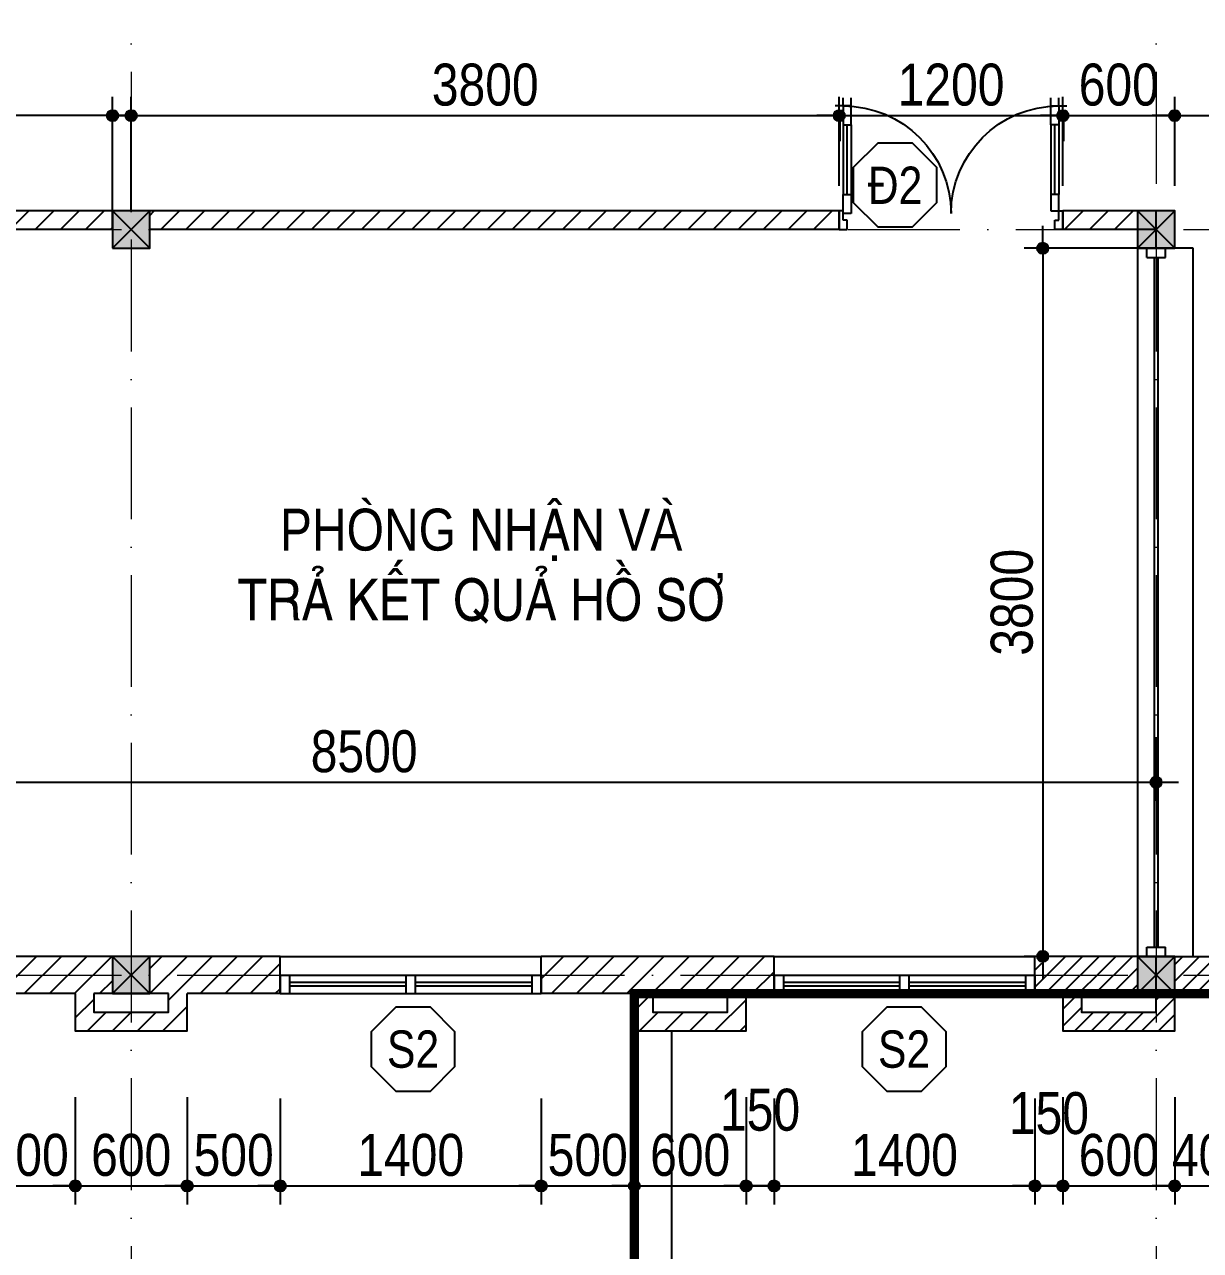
# Model space of a CAD drawing. Extents: x -1107188 to -523840, y 39692 to 514392.
# Drawn here: x -1092192 to -1085881, y 471298 to 477876 of the extents above; entities that cross this region are included whole.
import ezdxf
from ezdxf.enums import TextEntityAlignment as Align

# ---------------------------------------------------------------- set-up
doc = ezdxf.new("R2010")
doc.units = 0
doc.linetypes.add('ACAD_ISO10W100', pattern=[18, 12, -3, 0, -3])
doc.layers.get('0').update_dxf_attribs({"color": 255, "linetype": 'CONTINUOUS'})
doc.layers.get('DEFPOINTS').update_dxf_attribs({"linetype": 'CONTINUOUS'})
for name, color, linetype in [('009', 251, 'CONTINUOUS'), ('DIM', 1, 'CONTINUOUS'), ('DOOR', 20, 'CONTINUOUS'), ('MEDIUM', 2, 'CONTINUOUS'), ('TAGS', 60, 'CONTINUOUS'), ('TEXT', 7, 'CONTINUOUS'), ('TUONG', 131, 'CONTINUOUS'), ('WALL', 4, 'CONTINUOUS')]:
    doc.layers.add(name, color=color, linetype=linetype)
doc.layers.add('NET-THAY', color=2, linetype='CONTINUOUS', lineweight=13)
doc.layers.add('TRUC', color=24, linetype='CONTINUOUS', lineweight=0)
doc.styles.add('1', font='', dxfattribs={"height": 250})
doc.styles.add('HEL-CONDENSE', font='')
doc.styles.add('VNI-HELVE-CONDENSEN', font='')
doc.styles.get('1').set_extended_font_data('VNI-Helve-Condense')
doc.styles.get('HEL-CONDENSE').set_extended_font_data('VNI-Helve-Condense')
doc.styles.get('VNI-HELVE-CONDENSEN').set_extended_font_data('VNI-Helve-Condense')
doc.dimstyles.new('D100', dxfattribs={"dimtxt": 225, "dimasz": 1.2, "dimexe": 100, "dimexo": 0, "dimgap": 50, "dimtad": 1, "dimdec": 0, "dimzin": 13, "dimdsep": 46, "dimtxsty": 'HEL-CONDENSE', "dimblk": 'D50', "dimcen": 0, "dimclrd": 1, "dimclre": 1, "dimclrt": 7, "dimadec": 0, "dimazin": 0, "dimtfac": 1, "dimtdec": 0, "dimtmove": 0, "dimatfit": 3, "dimldrblk": 'D50', "dimfxl": 1, "dimtolj": 1, "dimtzin": 13, "dimarcsym": 0})

# ---------------------------------------------------------------- blocks, each defined once
blk = doc.blocks.new('s11')
at = {"layer": 'DOOR'}
for p, q in [((0, 0), (0, -100)), ((1400, 0), (0, 0)), ((50, 0), (50, -100)), ((1350, 0), (1350, -100)), ((1400, 0), (1400, -100)), ((1400, -100), (0, -100))]:
    blk.add_line(p, q, dxfattribs=at)
at = {"layer": 'DOOR', "linetype": 'ByBlock', "lineweight": -2}
for p, q in [((675, -100), (675, 0)), ((725, -100), (725, 0))]:
    blk.add_line(p, q, dxfattribs=at)
at = {"layer": 'DOOR', "color": 251}
for p, q in [((50, -40), (675, -40)), ((50, -60), (675, -60)), ((725, -40), (1350, -40)), ((725, -60), (1350, -60))]:
    blk.add_line(p, q, dxfattribs=at)
blk = doc.blocks.new('A$C225A2996')
at = {"layer": 'WALL'}
blk.add_hatch(color=4, dxfattribs=at).paths.add_polyline_path([(531.4, 81.6), (731.4, 81.6), (731.4, 281.6), (531.4, 281.6)])
at = {"layer": 'WALL', "color": 4}
for p, q in [((531.4, 281.6), (731.4, 81.6)), ((531.4, 81.6), (731.4, 281.6))]:
    blk.add_line(p, q, dxfattribs=at)
blk.add_lwpolyline([(531.4, 81.6), (731.4, 81.6), (731.4, 281.6), (531.4, 281.6)], close=True, dxfattribs=at)
blk = doc.blocks.new('KH-CUADI')
at = {"layer": 'TAGS'}
blk.add_lwpolyline([(-124.3, 300), (-300, 124.3), (-300, -124.3), (-124.3, -300), (124.3, -300), (300, -124.3), (300, 124.3), (124.3, 300)], close=True, dxfattribs=at)
at = {"layer": 'TAGS', "style": 'VNI-HELVE-CONDENSEN'}
blk.add_attdef('D', text='', height=300, dxfattribs=at).set_placement((0, 0), align=Align.MIDDLE)
blk = doc.blocks.new('A$C48B57989')
at = {"layer": 'DOOR'}
for p, q in [((-446, 752.5), (-403.1, 752.5)), ((-446, 652.5), (-446, 752.5)), ((-403.1, 752.5), (-403.1, 702.5)), ((711.1, 752.5), (711.1, 702.5)), ((754, 752.5), (711.1, 752.5)), ((754, 652.5), (754, 752.5)), ((-403.1, 702.5), (-424.6, 702.5)), ((-424.6, 702.5), (-424.6, 652.5)), ((-381.7, 666.8), (-424.6, 666.8)), ((-424.6, 666.8), (-424.6, 563.9)), ((-381.7, 563.9), (-381.7, 666.8)), ((711.1, 702.5), (732.6, 702.5)), ((732.6, 702.5), (732.6, 652.5)), ((-424.6, 652.5), (-446, 652.5)), ((689.7, 563.9), (689.7, 652.5)), ((689.7, 652.5), (732.6, 652.5)), ((732.6, 652.5), (754, 652.5)), ((732.6, 652.5), (732.6, 563.9)), ((-424.6, 563.9), (-381.7, 563.9)), ((-424.6, 171.4), (-424.6, 563.9)), ((-403.1, 563.9), (-403.1, 191)), ((-381.7, 191), (-381.7, 563.9)), ((689.7, 191), (689.7, 563.9)), ((732.6, 563.9), (689.7, 563.9)), ((711.1, 563.9), (711.1, 191)), ((732.6, 171.4), (732.6, 563.9)), ((-448.8, 131.8), (-448.8, 277.2)), ((-443.9, 277.2), (-448.8, 277.2)), ((-443.9, 156), (-443.9, 277.2)), ((752, 156), (752, 277.2)), ((752, 277.2), (756.8, 277.2)), ((756.8, 131.8), (756.8, 277.2)), ((-424.6, 131.8), (-448.8, 131.8)), ((-424.6, 156), (-443.9, 156)), ((-424.6, 191), (-381.7, 191)), ((-424.6, 88.2), (-424.6, 191)), ((-424.6, 131.8), (-424.6, 156)), ((-381.7, 191), (-381.7, 88.2)), ((732.6, 191), (689.7, 191)), ((689.7, 191), (689.7, 88.2)), ((732.6, 88.2), (732.6, 191)), ((732.6, 131.8), (732.6, 156)), ((732.6, 156), (752, 156)), ((732.6, 131.8), (756.8, 131.8)), ((-424.6, 88.2), (-467.4, 88.2)), ((-424.6, 88.2), (-424.6, 45.3)), ((-381.7, 88.2), (-424.6, 88.2)), ((-381.7, 88.2), (-381.7, 45.3)), ((689.7, 88.2), (689.7, 45.3)), ((689.7, 88.2), (732.6, 88.2)), ((732.6, 88.2), (732.6, 45.3)), ((732.6, 88.2), (775.4, 88.2))]:
    blk.add_line(p, q, dxfattribs=at)
at = {"layer": 'DOOR', "color": 251}
for centre, major_axis, start_param, end_param in [((-424.6, 666.8), (409.1, 409.1), 3.926991, 5.497787), ((732.6, 666.8), (-409.1, 409.1), 0.785398, 2.356194)]:
    blk.add_ellipse(centre, major_axis=major_axis, ratio=1, start_param=start_param, end_param=end_param, dxfattribs=at)
blk = doc.blocks.new('D50')
at = {"layer": 'DIM'}
blk.add_hatch(color=256, dxfattribs=at).paths.add_polyline_path([(25, 0, 1), (-25, 0, 1)])
blk.add_line((25, 0), (100, 0), dxfattribs=at)
blk.add_circle((0, 0), 25, dxfattribs=at)
blk = doc.blocks.new('*D241')
at = {"layer": 'DEFPOINTS', "color": 0, "transparency": 16777216}
for p in [(-1092419.9, 472112.6), (-1091919.9, 472120.9), (-1091919.9, 471644.1)]:
    blk.add_point(p, dxfattribs=at)
at = {"layer": 'DIM', "color": 1, "lineweight": -2, "transparency": 16777216}
for p, q in [((-1092419.9, 472112.6), (-1092419.9, 471544.1)), ((-1091919.9, 472120.9), (-1091919.9, 471544.1)), ((-1092418.7, 471644.1), (-1091921.1, 471644.1))]:
    blk.add_line(p, q, dxfattribs=at)
at = {"layer": 'DIM', "color": 1, "lineweight": -2, "transparency": 16777216, "xscale": 1.199999999999999, "yscale": 1.199999999999999, "zscale": 1.199999999999999, "rotation": 180}
blk.add_blockref('D50', (-1092419.9, 471644.1), dxfattribs=at)
at = {"layer": 'DIM', "color": 1, "lineweight": -2, "transparency": 16777216, "xscale": 1.199999999999999, "yscale": 1.199999999999999, "zscale": 1.199999999999999}
blk.add_blockref('D50', (-1091919.9, 471644.1), dxfattribs=at)
at = {"layer": 'DIM', "color": 7, "transparency": 16777216, "insert": (-1092169.9, 471809), "char_height": 225, "attachment_point": 5, "style": 'HEL-CONDENSE'}
blk.add_mtext('\\A1;500', dxfattribs=at)
blk = doc.blocks.new('*D242')
at = {"layer": 'DEFPOINTS', "color": 0, "transparency": 16777216}
for p in [(-1091919.9, 472120.9), (-1091319.9, 472120.9), (-1091319.9, 471644.1)]:
    blk.add_point(p, dxfattribs=at)
at = {"layer": 'DIM', "color": 1, "lineweight": -2, "transparency": 16777216}
for p, q in [((-1091919.9, 472120.9), (-1091919.9, 471544.1)), ((-1091319.9, 472120.9), (-1091319.9, 471544.1)), ((-1091918.7, 471644.1), (-1091321.1, 471644.1))]:
    blk.add_line(p, q, dxfattribs=at)
at = {"layer": 'DIM', "color": 1, "lineweight": -2, "transparency": 16777216, "xscale": 1.199999999999999, "yscale": 1.199999999999999, "zscale": 1.199999999999999, "rotation": 180}
blk.add_blockref('D50', (-1091919.9, 471644.1), dxfattribs=at)
at = {"layer": 'DIM', "color": 1, "lineweight": -2, "transparency": 16777216, "xscale": 1.199999999999999, "yscale": 1.199999999999999, "zscale": 1.199999999999999}
blk.add_blockref('D50', (-1091319.9, 471644.1), dxfattribs=at)
at = {"layer": 'DIM', "color": 7, "transparency": 16777216, "insert": (-1091619.9, 471809), "char_height": 225, "attachment_point": 5, "style": 'HEL-CONDENSE'}
blk.add_mtext('\\A1;600', dxfattribs=at)
blk = doc.blocks.new('*D243')
at = {"layer": 'DEFPOINTS', "color": 0, "transparency": 16777216}
for p in [(-1091319.9, 472120.9), (-1090819.9, 472112.6), (-1090819.9, 471644.1)]:
    blk.add_point(p, dxfattribs=at)
at = {"layer": 'DIM', "color": 1, "lineweight": -2, "transparency": 16777216}
for p, q in [((-1091319.9, 472120.9), (-1091319.9, 471544.1)), ((-1090819.9, 472112.6), (-1090819.9, 471544.1)), ((-1091318.7, 471644.1), (-1090821.1, 471644.1))]:
    blk.add_line(p, q, dxfattribs=at)
at = {"layer": 'DIM', "color": 1, "lineweight": -2, "transparency": 16777216, "xscale": 1.199999999999999, "yscale": 1.199999999999999, "zscale": 1.199999999999999, "rotation": 180}
blk.add_blockref('D50', (-1091319.9, 471644.1), dxfattribs=at)
at = {"layer": 'DIM', "color": 1, "lineweight": -2, "transparency": 16777216, "xscale": 1.199999999999999, "yscale": 1.199999999999999, "zscale": 1.199999999999999}
blk.add_blockref('D50', (-1090819.9, 471644.1), dxfattribs=at)
at = {"layer": 'DIM', "color": 7, "transparency": 16777216, "insert": (-1091069.9, 471809), "char_height": 225, "attachment_point": 5, "style": 'HEL-CONDENSE'}
blk.add_mtext('\\A1;500', dxfattribs=at)
blk = doc.blocks.new('*D244')
at = {"layer": 'DEFPOINTS', "color": 0, "transparency": 16777216}
for p in [(-1090819.9, 472112.6), (-1089419.9, 472112.6), (-1089419.9, 471644.1)]:
    blk.add_point(p, dxfattribs=at)
at = {"layer": 'DIM', "color": 1, "lineweight": -2, "transparency": 16777216}
for p, q in [((-1090819.9, 472112.6), (-1090819.9, 471544.1)), ((-1089419.9, 472112.6), (-1089419.9, 471544.1)), ((-1090818.7, 471644.1), (-1089421.1, 471644.1))]:
    blk.add_line(p, q, dxfattribs=at)
at = {"layer": 'DIM', "color": 1, "lineweight": -2, "transparency": 16777216, "xscale": 1.199999999999999, "yscale": 1.199999999999999, "zscale": 1.199999999999999, "rotation": 180}
blk.add_blockref('D50', (-1090819.9, 471644.1), dxfattribs=at)
at = {"layer": 'DIM', "color": 1, "lineweight": -2, "transparency": 16777216, "xscale": 1.199999999999999, "yscale": 1.199999999999999, "zscale": 1.199999999999999}
blk.add_blockref('D50', (-1089419.9, 471644.1), dxfattribs=at)
at = {"layer": 'DIM', "color": 7, "transparency": 16777216, "insert": (-1090119.9, 471809), "char_height": 225, "attachment_point": 5, "style": 'HEL-CONDENSE'}
blk.add_mtext('\\A1;1400', dxfattribs=at)
blk = doc.blocks.new('*D245')
at = {"layer": 'DEFPOINTS', "color": 0, "transparency": 16777216}
for p in [(-1089419.9, 472112.6), (-1088919.9, 472120.9), (-1088919.9, 471644.1)]:
    blk.add_point(p, dxfattribs=at)
at = {"layer": 'DIM', "color": 1, "lineweight": -2, "transparency": 16777216}
for p, q in [((-1089419.9, 472112.6), (-1089419.9, 471544.1)), ((-1088919.9, 472120.9), (-1088919.9, 471544.1)), ((-1089418.7, 471644.1), (-1088921.1, 471644.1))]:
    blk.add_line(p, q, dxfattribs=at)
at = {"layer": 'DIM', "color": 1, "lineweight": -2, "transparency": 16777216, "xscale": 1.199999999999999, "yscale": 1.199999999999999, "zscale": 1.199999999999999, "rotation": 180}
blk.add_blockref('D50', (-1089419.9, 471644.1), dxfattribs=at)
at = {"layer": 'DIM', "color": 1, "lineweight": -2, "transparency": 16777216, "xscale": 1.199999999999999, "yscale": 1.199999999999999, "zscale": 1.199999999999999}
blk.add_blockref('D50', (-1088919.9, 471644.1), dxfattribs=at)
at = {"layer": 'DIM', "color": 7, "transparency": 16777216, "insert": (-1089169.9, 471809), "char_height": 225, "attachment_point": 5, "style": 'HEL-CONDENSE'}
blk.add_mtext('\\A1;500', dxfattribs=at)
blk = doc.blocks.new('*D246')
at = {"layer": 'DEFPOINTS', "color": 0, "transparency": 16777216}
for p in [(-1088919.9, 472120.9), (-1088319.9, 472120.9), (-1088319.9, 471644.1)]:
    blk.add_point(p, dxfattribs=at)
at = {"layer": 'DIM', "color": 1, "lineweight": -2, "transparency": 16777216}
for p, q in [((-1088919.9, 472120.9), (-1088919.9, 471544.1)), ((-1088319.9, 472120.9), (-1088319.9, 471544.1)), ((-1088918.7, 471644.1), (-1088321.1, 471644.1))]:
    blk.add_line(p, q, dxfattribs=at)
at = {"layer": 'DIM', "color": 1, "lineweight": -2, "transparency": 16777216, "xscale": 1.199999999999999, "yscale": 1.199999999999999, "zscale": 1.199999999999999, "rotation": 180}
blk.add_blockref('D50', (-1088919.9, 471644.1), dxfattribs=at)
at = {"layer": 'DIM', "color": 1, "lineweight": -2, "transparency": 16777216, "xscale": 1.199999999999999, "yscale": 1.199999999999999, "zscale": 1.199999999999999}
blk.add_blockref('D50', (-1088319.9, 471644.1), dxfattribs=at)
at = {"layer": 'DIM', "color": 7, "transparency": 16777216, "insert": (-1088619.9, 471809), "char_height": 225, "attachment_point": 5, "style": 'HEL-CONDENSE'}
blk.add_mtext('\\A1;600', dxfattribs=at)
blk = doc.blocks.new('*D247')
at = {"layer": 'DEFPOINTS', "color": 0, "transparency": 16777216}
for p in [(-1088319.9, 472120.9), (-1088169.9, 472112.6), (-1088169.9, 471644.1)]:
    blk.add_point(p, dxfattribs=at)
at = {"layer": 'DIM', "color": 1, "lineweight": -2, "transparency": 16777216}
for p, q in [((-1088319.9, 472120.9), (-1088319.9, 471544.1)), ((-1088169.9, 472112.6), (-1088169.9, 471544.1)), ((-1088318.7, 471644.1), (-1088171.1, 471644.1))]:
    blk.add_line(p, q, dxfattribs=at)
at = {"layer": 'DIM', "color": 1, "lineweight": -2, "transparency": 16777216, "xscale": 1.199999999999999, "yscale": 1.199999999999999, "zscale": 1.199999999999999, "rotation": 180}
blk.add_blockref('D50', (-1088319.9, 471644.1), dxfattribs=at)
at = {"layer": 'DIM', "color": 1, "lineweight": -2, "transparency": 16777216, "xscale": 1.199999999999999, "yscale": 1.199999999999999, "zscale": 1.199999999999999}
blk.add_blockref('D50', (-1088169.9, 471644.1), dxfattribs=at)
at = {"layer": 'DIM', "color": 7, "transparency": 16777216, "insert": (-1088244.9, 472051.4), "char_height": 225, "attachment_point": 5, "style": 'HEL-CONDENSE'}
blk.add_mtext('\\A1;150', dxfattribs=at)
blk = doc.blocks.new('*D248')
at = {"layer": 'DEFPOINTS', "color": 0, "transparency": 16777216}
for p in [(-1088169.9, 472112.6), (-1086769.9, 472112.6), (-1086769.9, 471644.1)]:
    blk.add_point(p, dxfattribs=at)
at = {"layer": 'DIM', "color": 1, "lineweight": -2, "transparency": 16777216}
for p, q in [((-1088169.9, 472112.6), (-1088169.9, 471544.1)), ((-1086769.9, 472112.6), (-1086769.9, 471544.1)), ((-1088168.7, 471644.1), (-1086771.1, 471644.1))]:
    blk.add_line(p, q, dxfattribs=at)
at = {"layer": 'DIM', "color": 1, "lineweight": -2, "transparency": 16777216, "xscale": 1.199999999999999, "yscale": 1.199999999999999, "zscale": 1.199999999999999, "rotation": 180}
blk.add_blockref('D50', (-1088169.9, 471644.1), dxfattribs=at)
at = {"layer": 'DIM', "color": 1, "lineweight": -2, "transparency": 16777216, "xscale": 1.199999999999999, "yscale": 1.199999999999999, "zscale": 1.199999999999999}
blk.add_blockref('D50', (-1086769.9, 471644.1), dxfattribs=at)
at = {"layer": 'DIM', "color": 7, "transparency": 16777216, "insert": (-1087469.9, 471809), "char_height": 225, "attachment_point": 5, "style": 'HEL-CONDENSE'}
blk.add_mtext('\\A1;1400', dxfattribs=at)
blk = doc.blocks.new('*D249')
at = {"layer": 'DEFPOINTS', "color": 0, "transparency": 16777216}
for p in [(-1086769.9, 472112.6), (-1086619.9, 472120.9), (-1086619.9, 471644.1)]:
    blk.add_point(p, dxfattribs=at)
at = {"layer": 'DIM', "color": 1, "lineweight": -2, "transparency": 16777216}
for p, q in [((-1086769.9, 472112.6), (-1086769.9, 471544.1)), ((-1086619.9, 472120.9), (-1086619.9, 471544.1)), ((-1086768.7, 471644.1), (-1086621.1, 471644.1))]:
    blk.add_line(p, q, dxfattribs=at)
at = {"layer": 'DIM', "color": 1, "lineweight": -2, "transparency": 16777216, "xscale": 1.199999999999999, "yscale": 1.199999999999999, "zscale": 1.199999999999999, "rotation": 180}
blk.add_blockref('D50', (-1086769.9, 471644.1), dxfattribs=at)
at = {"layer": 'DIM', "color": 1, "lineweight": -2, "transparency": 16777216, "xscale": 1.199999999999999, "yscale": 1.199999999999999, "zscale": 1.199999999999999}
blk.add_blockref('D50', (-1086619.9, 471644.1), dxfattribs=at)
at = {"layer": 'DIM', "color": 7, "transparency": 16777216, "insert": (-1086694.9, 472033.3), "char_height": 225, "attachment_point": 5, "style": 'HEL-CONDENSE'}
blk.add_mtext('\\A1;150', dxfattribs=at)
blk = doc.blocks.new('*D250')
at = {"layer": 'DEFPOINTS', "color": 0, "transparency": 16777216}
for p in [(-1086619.9, 472120.9), (-1086019.9, 472120.9), (-1086019.9, 471644.1)]:
    blk.add_point(p, dxfattribs=at)
at = {"layer": 'DIM', "color": 1, "lineweight": -2, "transparency": 16777216}
for p, q in [((-1086619.9, 472120.9), (-1086619.9, 471544.1)), ((-1086019.9, 472120.9), (-1086019.9, 471544.1)), ((-1086618.7, 471644.1), (-1086021.1, 471644.1))]:
    blk.add_line(p, q, dxfattribs=at)
at = {"layer": 'DIM', "color": 1, "lineweight": -2, "transparency": 16777216, "xscale": 1.199999999999999, "yscale": 1.199999999999999, "zscale": 1.199999999999999, "rotation": 180}
blk.add_blockref('D50', (-1086619.9, 471644.1), dxfattribs=at)
at = {"layer": 'DIM', "color": 1, "lineweight": -2, "transparency": 16777216, "xscale": 1.199999999999999, "yscale": 1.199999999999999, "zscale": 1.199999999999999}
blk.add_blockref('D50', (-1086019.9, 471644.1), dxfattribs=at)
at = {"layer": 'DIM', "color": 7, "transparency": 16777216, "insert": (-1086319.9, 471809), "char_height": 225, "attachment_point": 5, "style": 'HEL-CONDENSE'}
blk.add_mtext('\\A1;600', dxfattribs=at)
blk = doc.blocks.new('*D251')
at = {"layer": 'DEFPOINTS', "color": 0, "transparency": 16777216}
for p in [(-1086019.9, 472120.9), (-1085619.9, 472112.6), (-1085619.9, 471644.1)]:
    blk.add_point(p, dxfattribs=at)
at = {"layer": 'DIM', "color": 1, "lineweight": -2, "transparency": 16777216}
for p, q in [((-1086019.9, 472120.9), (-1086019.9, 471544.1)), ((-1085619.9, 472112.6), (-1085619.9, 471544.1)), ((-1086018.7, 471644.1), (-1085621.1, 471644.1))]:
    blk.add_line(p, q, dxfattribs=at)
at = {"layer": 'DIM', "color": 1, "lineweight": -2, "transparency": 16777216, "xscale": 1.199999999999999, "yscale": 1.199999999999999, "zscale": 1.199999999999999, "rotation": 180}
blk.add_blockref('D50', (-1086019.9, 471644.1), dxfattribs=at)
at = {"layer": 'DIM', "color": 1, "lineweight": -2, "transparency": 16777216, "xscale": 1.199999999999999, "yscale": 1.199999999999999, "zscale": 1.199999999999999}
blk.add_blockref('D50', (-1085619.9, 471644.1), dxfattribs=at)
at = {"layer": 'DIM', "color": 7, "transparency": 16777216, "insert": (-1085819.9, 471809), "char_height": 225, "attachment_point": 5, "style": 'HEL-CONDENSE'}
blk.add_mtext('\\A1;400', dxfattribs=at)
blk = doc.blocks.new('*D284')
at = {"layer": 'DEFPOINTS', "color": 0, "transparency": 16777216}
for p in [(-1087819.9, 477387.6), (-1087819.9, 477011), (-1091619.9, 476875.8)]:
    blk.add_point(p, dxfattribs=at)
at = {"layer": 'DIM', "color": 1, "lineweight": -2, "transparency": 16777216}
for p, q in [((-1091619.9, 476875.8), (-1091619.9, 477487.6)), ((-1087819.9, 477011), (-1087819.9, 477487.6)), ((-1091618.7, 477387.6), (-1087821.1, 477387.6))]:
    blk.add_line(p, q, dxfattribs=at)
at = {"layer": 'DIM', "color": 1, "lineweight": -2, "transparency": 16777216, "xscale": 1.199999999999999, "yscale": 1.199999999999999, "zscale": 1.199999999999999, "rotation": 180}
blk.add_blockref('D50', (-1091619.9, 477387.6), dxfattribs=at)
at = {"layer": 'DIM', "color": 1, "lineweight": -2, "transparency": 16777216, "xscale": 1.199999999999999, "yscale": 1.199999999999999, "zscale": 1.199999999999999}
blk.add_blockref('D50', (-1087819.9, 477387.6), dxfattribs=at)
at = {"layer": 'DIM', "color": 7, "transparency": 16777216, "insert": (-1089719.9, 477552.5), "char_height": 225, "attachment_point": 5, "style": 'HEL-CONDENSE'}
blk.add_mtext('\\A1;3800', dxfattribs=at)
blk = doc.blocks.new('*D285')
at = {"layer": 'DEFPOINTS', "color": 0, "transparency": 16777216}
for p in [(-1086619.9, 477387.6), (-1087819.9, 477011), (-1086619.9, 477011)]:
    blk.add_point(p, dxfattribs=at)
at = {"layer": 'DIM', "color": 1, "lineweight": -2, "transparency": 16777216}
for p, q in [((-1087819.9, 477011), (-1087819.9, 477487.6)), ((-1086619.9, 477011), (-1086619.9, 477487.6)), ((-1087818.7, 477387.6), (-1086621.1, 477387.6))]:
    blk.add_line(p, q, dxfattribs=at)
at = {"layer": 'DIM', "color": 1, "lineweight": -2, "transparency": 16777216, "xscale": 1.199999999999999, "yscale": 1.199999999999999, "zscale": 1.199999999999999, "rotation": 180}
blk.add_blockref('D50', (-1087819.9, 477387.6), dxfattribs=at)
at = {"layer": 'DIM', "color": 1, "lineweight": -2, "transparency": 16777216, "xscale": 1.199999999999999, "yscale": 1.199999999999999, "zscale": 1.199999999999999}
blk.add_blockref('D50', (-1086619.9, 477387.6), dxfattribs=at)
at = {"layer": 'DIM', "color": 7, "transparency": 16777216, "insert": (-1087219.9, 477552.5), "char_height": 225, "attachment_point": 5, "style": 'HEL-CONDENSE'}
blk.add_mtext('\\A1;1200', dxfattribs=at)
blk = doc.blocks.new('*D286')
at = {"layer": 'DEFPOINTS', "color": 0, "transparency": 16777216}
for p in [(-1086019.9, 477387.6), (-1086619.9, 477011), (-1086019.9, 477011)]:
    blk.add_point(p, dxfattribs=at)
at = {"layer": 'DIM', "color": 1, "lineweight": -2, "transparency": 16777216}
for p, q in [((-1086619.9, 477011), (-1086619.9, 477487.6)), ((-1086019.9, 477011), (-1086019.9, 477487.6)), ((-1086618.7, 477387.6), (-1086021.1, 477387.6))]:
    blk.add_line(p, q, dxfattribs=at)
at = {"layer": 'DIM', "color": 1, "lineweight": -2, "transparency": 16777216, "xscale": 1.199999999999999, "yscale": 1.199999999999999, "zscale": 1.199999999999999, "rotation": 180}
blk.add_blockref('D50', (-1086619.9, 477387.6), dxfattribs=at)
at = {"layer": 'DIM', "color": 1, "lineweight": -2, "transparency": 16777216, "xscale": 1.199999999999999, "yscale": 1.199999999999999, "zscale": 1.199999999999999}
blk.add_blockref('D50', (-1086019.9, 477387.6), dxfattribs=at)
at = {"layer": 'DIM', "color": 7, "transparency": 16777216, "insert": (-1086319.9, 477552.5), "char_height": 225, "attachment_point": 5, "style": 'HEL-CONDENSE'}
blk.add_mtext('\\A1;600', dxfattribs=at)
blk = doc.blocks.new('*D287')
at = {"layer": 'DEFPOINTS', "color": 0, "transparency": 16777216}
for p in [(-1082219.9, 477387.6), (-1086019.9, 477011), (-1082219.9, 477011)]:
    blk.add_point(p, dxfattribs=at)
at = {"layer": 'DIM', "color": 1, "lineweight": -2, "transparency": 16777216}
for p, q in [((-1086019.9, 477011), (-1086019.9, 477487.6)), ((-1082219.9, 477011), (-1082219.9, 477487.6)), ((-1086018.7, 477387.6), (-1082221.1, 477387.6))]:
    blk.add_line(p, q, dxfattribs=at)
at = {"layer": 'DIM', "color": 1, "lineweight": -2, "transparency": 16777216, "xscale": 1.199999999999999, "yscale": 1.199999999999999, "zscale": 1.199999999999999, "rotation": 180}
blk.add_blockref('D50', (-1086019.9, 477387.6), dxfattribs=at)
at = {"layer": 'DIM', "color": 1, "lineweight": -2, "transparency": 16777216, "xscale": 1.199999999999999, "yscale": 1.199999999999999, "zscale": 1.199999999999999}
blk.add_blockref('D50', (-1082219.9, 477387.6), dxfattribs=at)
at = {"layer": 'DIM', "color": 7, "transparency": 16777216, "insert": (-1084119.9, 477552.5), "char_height": 225, "attachment_point": 5, "style": 'HEL-CONDENSE'}
blk.add_mtext('\\A1;3800', dxfattribs=at)
blk = doc.blocks.new('*D374')
at = {"layer": 'DEFPOINTS', "color": 0, "transparency": 16777216}
for p in [(-1094619.9, 474763.3), (-1086119.9, 474051.7), (-1086119.9, 473810.2)]:
    blk.add_point(p, dxfattribs=at)
at = {"layer": 'DIM', "color": 1, "lineweight": -2, "transparency": 16777216}
for p, q in [((-1094619.9, 474763.3), (-1094619.9, 473710.2)), ((-1086119.9, 474051.7), (-1086119.9, 473710.2)), ((-1094618.7, 473810.2), (-1086121.1, 473810.2))]:
    blk.add_line(p, q, dxfattribs=at)
at = {"layer": 'DIM', "color": 1, "lineweight": -2, "transparency": 16777216, "xscale": 1.199999999999999, "yscale": 1.199999999999999, "zscale": 1.199999999999999, "rotation": 180}
blk.add_blockref('D50', (-1094619.9, 473810.2), dxfattribs=at)
at = {"layer": 'DIM', "color": 1, "lineweight": -2, "transparency": 16777216, "xscale": 1.199999999999999, "yscale": 1.199999999999999, "zscale": 1.199999999999999}
blk.add_blockref('D50', (-1086119.9, 473810.2), dxfattribs=at)
at = {"layer": 'DIM', "color": 7, "transparency": 16777216, "insert": (-1090369.9, 473975.1), "char_height": 225, "attachment_point": 5, "style": 'HEL-CONDENSE'}
blk.add_mtext('\\A1;8500', dxfattribs=at)
blk = doc.blocks.new('*D381')
at = {"layer": 'DEFPOINTS', "color": 0, "transparency": 16777216}
for p in [(-1086219.9, 476675.8), (-1086728.1, 472875.8), (-1086219.9, 472875.8)]:
    blk.add_point(p, dxfattribs=at)
at = {"layer": 'DIM', "color": 1, "lineweight": -2, "transparency": 16777216}
for p, q in [((-1086219.9, 476675.8), (-1086828.1, 476675.8)), ((-1086728.1, 476674.6), (-1086728.1, 472877)), ((-1086219.9, 472875.8), (-1086828.1, 472875.8))]:
    blk.add_line(p, q, dxfattribs=at)
at = {"layer": 'DIM', "color": 1, "lineweight": -2, "transparency": 16777216, "xscale": 1.199999999999999, "yscale": 1.199999999999999, "zscale": 1.199999999999999}
for p, rotation in [((-1086728.1, 476675.8), 90), ((-1086728.1, 472875.8), 270)]:
    blk.add_blockref('D50', p, dxfattribs=dict(at, rotation=rotation))
at = {"layer": 'DIM', "color": 7, "transparency": 16777216, "insert": (-1086893, 474775.8), "char_height": 225, "attachment_point": 5, "rotation": 90, "style": 'HEL-CONDENSE'}
blk.add_mtext('\\A1;3800', dxfattribs=at)
blk = doc.blocks.new('*D383')
at = {"layer": 'DEFPOINTS', "color": 0, "transparency": 16777216}
for p in [(-1093519.5, 477387.6), (-1093519.5, 476875.8), (-1091719.9, 476875.8)]:
    blk.add_point(p, dxfattribs=at)
at = {"layer": 'DIM', "color": 1, "lineweight": -2, "transparency": 16777216}
for p, q in [((-1093519.5, 476875.8), (-1093519.5, 477487.6)), ((-1091719.9, 476875.8), (-1091719.9, 477487.6)), ((-1091721.1, 477387.6), (-1093518.3, 477387.6))]:
    blk.add_line(p, q, dxfattribs=at)
at = {"layer": 'DIM', "color": 1, "lineweight": -2, "transparency": 16777216, "xscale": 1.199999999999999, "yscale": 1.199999999999999, "zscale": 1.199999999999999, "rotation": 180}
blk.add_blockref('D50', (-1093519.5, 477387.6), dxfattribs=at)
at = {"layer": 'DIM', "color": 1, "lineweight": -2, "transparency": 16777216, "xscale": 1.199999999999999, "yscale": 1.199999999999999, "zscale": 1.199999999999999}
blk.add_blockref('D50', (-1091719.9, 477387.6), dxfattribs=at)
at = {"layer": 'DIM', "color": 7, "transparency": 16777216, "insert": (-1092619.7, 477552.5), "char_height": 225, "attachment_point": 5, "style": 'HEL-CONDENSE'}
blk.add_mtext('\\A1;1800', dxfattribs=at)

msp = doc.modelspace()

# ---------------------------------------------------------------- hatches: boundary and pattern name
at = {"layer": '009'}
h = msp.add_hatch(dxfattribs=at)
h.set_pattern_fill('ANSI31', color=256, scale=20, style=0)
h.set_pattern_definition([(45, (-2399621.036, 99015.243), (-44.9012806, 44.9012806), [])])
h.paths.add_polyline_path([(-1091519.891, 478775.801), (-1091519.891, 478675.801), (-1087819.891, 478675.801), (-1087819.891, 478775.801)])
h.paths.add_polyline_path([(-1086619.891, 478775.801), (-1086619.891, 478675.801), (-1086219.891, 478675.801), (-1086219.891, 478775.801)])
h.paths.add_polyline_path([(-1086019.891, 480163.256), (-1086119.891, 480114.799), (-1086119.891, 478875.801), (-1086019.891, 478875.801)])
h.paths.add_polyline_path([(-1086019.891, 482675.801), (-1086119.891, 482675.801), (-1086119.891, 480114.799), (-1086019.891, 480163.256)])
h.paths.add_polyline_path([(-1085819.891, 482875.801), (-1085819.891, 483075.801), (-1086419.891, 483075.801), (-1086419.891, 482875.801), (-1086669.891, 482875.801), (-1086669.891, 482675.801), (-1086219.891, 482675.801), (-1086219.891, 482875.801), (-1086319.891, 482875.801), (-1086319.891, 482975.801), (-1085919.891, 482975.801), (-1085919.891, 482875.801), (-1086019.891, 482875.801), (-1086019.891, 482675.801), (-1085469.891, 482675.801), (-1085469.891, 482875.801)])
h.paths.add_polyline_path([(-1088069.891, 482675.801), (-1088069.891, 482875.801), (-1088319.891, 482875.801), (-1088319.891, 483075.801), (-1088919.891, 483075.801), (-1088919.891, 482875.801), (-1089419.891, 482875.801), (-1089419.891, 482675.801)])
h.paths.add_polyline_path([(-1088419.891, 482875.801), (-1088419.891, 482975.801), (-1088819.891, 482975.801), (-1088819.891, 482875.801)], flags=17)
h.paths.add_polyline_path([(-1082769.891, 482875.801), (-1082769.891, 482675.801), (-1082219.891, 482675.801), (-1082219.891, 482875.801), (-1082319.891, 482875.801), (-1082319.891, 482975.801), (-1081919.891, 482975.801), (-1081919.891, 482875.801), (-1082019.891, 482875.801), (-1082019.891, 482675.801), (-1081569.891, 482675.801), (-1081569.891, 482875.801), (-1081819.891, 482875.801), (-1081819.891, 483075.801), (-1082419.891, 483075.801), (-1082419.891, 482875.801)])
h.paths.add_polyline_path([(-1082219.891, 478875.801), (-1082119.891, 478875.801), (-1082119.891, 482675.801), (-1082219.891, 482675.801)])
h.paths.add_polyline_path([(-1082019.891, 478775.801), (-1082019.891, 478675.801), (-1081619.891, 478675.801), (-1081619.891, 478775.801)])
h.paths.add_polyline_path([(-1076719.891, 478675.801), (-1076719.891, 478775.801), (-1080419.891, 478775.801), (-1080419.891, 478675.801)])
h.paths.add_polyline_path([(-1079319.891, 482875.801), (-1079319.891, 483075.801), (-1079919.891, 483075.801), (-1079919.891, 482875.801), (-1080169.891, 482875.801), (-1080169.891, 482675.801), (-1078819.891, 482675.801), (-1078819.891, 482875.801)])
h.paths.add_polyline_path([(-1079419.891, 482875.801), (-1079419.891, 482975.801), (-1079819.891, 482975.801), (-1079819.891, 482875.801)], flags=17)
h.paths.add_polyline_path([(-1075819.891, 482675.801), (-1075819.891, 482875.801), (-1076319.891, 482875.801), (-1076319.891, 483075.801), (-1076919.891, 483075.801), (-1076919.891, 482875.801), (-1077419.891, 482875.801), (-1077419.891, 482675.801), (-1076719.891, 482675.801), (-1076719.891, 482875.801), (-1076819.891, 482875.801), (-1076819.891, 482975.801), (-1076419.891, 482975.801), (-1076419.891, 482875.801), (-1076519.891, 482875.801), (-1076519.891, 482675.801)])
h.paths.add_polyline_path([(-1081019.891, 476875.801), (-1081019.891, 476775.801), (-1079419.891, 476775.801), (-1079419.891, 472875.801), (-1080069.891, 472875.801), (-1080069.891, 472675.801), (-1079919.891, 472675.801), (-1079919.891, 472475.801), (-1079319.891, 472475.801), (-1079319.891, 472675.801), (-1078819.891, 472675.801), (-1078819.891, 472875.801), (-1079319.891, 472875.801), (-1079319.891, 476775.801), (-1079219.891, 476775.801), (-1079219.891, 476875.801)])
h.paths.add_polyline_path([(-1079419.891, 472675.801), (-1079819.891, 472675.801), (-1079819.891, 472575.801), (-1079419.891, 472575.801)], flags=17)
h.paths.add_polyline_path([(-1082119.891, 476675.801), (-1082219.891, 476675.801), (-1082219.891, 472875.801), (-1082119.891, 472875.801)])
h.paths.add_polyline_path([(-1086019.891, 472875.801), (-1086019.891, 472675.801), (-1085619.891, 472675.801), (-1085619.891, 472875.801)])
h.paths.add_polyline_path([(-1086769.891, 472875.801), (-1086769.891, 472675.801), (-1086619.891, 472675.801), (-1086619.891, 472475.801), (-1086019.891, 472475.801), (-1086019.891, 472675.801), (-1086119.891, 472675.801), (-1086119.891, 472575.801), (-1086519.891, 472575.801), (-1086519.891, 472675.801), (-1086219.891, 472675.801), (-1086219.891, 472875.801)])
h.paths.add_polyline_path([(-1077413.82, 478460.451), (-1077413.82, 478991.151), (-1077071.52, 478991.151), (-1077071.52, 478460.451)], flags=9)
h = msp.add_hatch(dxfattribs=at)
h.set_pattern_fill('ANSI31', color=256, scale=30, style=0)
h.set_pattern_definition([(45, (-2399621.04, 99015.24), (-67.351921, 67.351921), [])])
h.paths.add_polyline_path([(-1094519.891, 472675.801), (-1094719.891, 472675.801), (-1094719.891, 471975.801), (-1094519.891, 471975.801)])
h.paths.add_polyline_path([(-1096819.891, 468875.801), (-1098319.891, 468875.801), (-1098319.891, 468675.801), (-1097869.891, 468675.801), (-1097869.891, 468475.801), (-1097269.891, 468475.801), (-1097269.891, 468675.801), (-1096819.891, 468675.801)])
h.paths.add_polyline_path([(-1097769.891, 468675.801), (-1097369.891, 468675.801), (-1097369.891, 468575.801), (-1097769.891, 468575.801)], flags=17)
h.paths.add_polyline_path([(-1099719.891, 468875.801), (-1100219.891, 468875.801), (-1100519.891, 468875.801), (-1100519.891, 468675.801), (-1100319.891, 468675.801), (-1100319.891, 468525.801), (-1100869.891, 468525.801), (-1100869.891, 468925.801), (-1100719.891, 468925.801), (-1100719.891, 468875.801), (-1100519.891, 468875.801), (-1100519.891, 469575.801), (-1100719.891, 469575.801), (-1100719.891, 469025.801), (-1100969.891, 469025.801), (-1100969.891, 468425.801), (-1100219.891, 468425.801), (-1100219.891, 468675.801), (-1099719.891, 468675.801)])
h.paths.add_polyline_path([(-1100519.891, 472675.801), (-1100719.891, 472675.801), (-1100719.891, 472575.801), (-1100869.891, 472575.801), (-1100869.891, 472975.801), (-1100719.891, 472975.801), (-1100719.891, 472875.801), (-1100519.891, 472875.801), (-1100519.891, 473575.801), (-1100719.891, 473575.801), (-1100719.891, 473075.801), (-1100969.891, 473075.801), (-1100969.891, 472475.801), (-1100719.891, 472475.801), (-1100719.891, 471975.801), (-1100519.891, 471975.801)])
h.paths.add_polyline_path([(-1094619.891, 476675.801), (-1094719.891, 476675.801), (-1094719.891, 472875.801), (-1094619.891, 472875.801)])
h.paths.add_polyline_path([(-1093819.891, 472875.801), (-1094519.891, 472875.801), (-1094519.891, 472675.801), (-1093819.891, 472675.801)])
h.paths.add_polyline_path([(-1100519.891, 476675.801), (-1100719.891, 476675.801), (-1100719.891, 476575.801), (-1100869.891, 476575.801), (-1100869.891, 476975.801), (-1100719.891, 476975.801), (-1100719.891, 476875.801), (-1100519.891, 476875.801), (-1100519.891, 477075.801), (-1100719.891, 477075.801), (-1100969.891, 477075.801), (-1100969.891, 476475.801), (-1100719.891, 476475.801), (-1100719.891, 475975.801), (-1100519.891, 475975.801)])
h.paths.add_polyline_path([(-1096419.891, 476875.801), (-1100519.891, 476875.801), (-1100519.891, 476775.801), (-1096419.891, 476775.801)])
h.paths.add_polyline_path([(-1094719.891, 476875.801), (-1095219.891, 476875.801), (-1095219.891, 476775.801), (-1094719.891, 476775.801)])
h.paths.add_polyline_path([(-1091719.891, 476875.801), (-1093519.491, 476875.801), (-1093519.491, 476775.801), (-1091719.891, 476775.801)])
h.paths.add_polyline_path([(-1087819.891, 476875.801), (-1091519.891, 476875.801), (-1091519.891, 476775.801), (-1087819.891, 476775.801)])
h.paths.add_polyline_path([(-1090819.891, 472875.801), (-1091519.891, 472875.801), (-1091519.891, 472675.801), (-1091419.891, 472675.801), (-1091419.891, 472575.801), (-1091819.891, 472575.801), (-1091819.891, 472675.801), (-1091719.891, 472675.801), (-1091719.891, 472875.801), (-1092419.891, 472875.801), (-1092419.891, 472675.801), (-1091919.891, 472675.801), (-1091919.891, 472475.801), (-1091319.891, 472475.801), (-1091319.891, 472675.801), (-1090819.891, 472675.801)])
h.paths.add_polyline_path([(-1088169.891, 472875.801), (-1089419.891, 472875.801), (-1089419.891, 472675.801), (-1088919.891, 472675.801), (-1088919.891, 472475.801), (-1088319.891, 472475.801), (-1088319.891, 472675.801), (-1088169.891, 472675.801)])
h.paths.add_polyline_path([(-1088419.891, 472675.801), (-1088419.891, 472575.801), (-1088819.891, 472575.801), (-1088819.891, 472675.801)], flags=17)
h.paths.add_polyline_path([(-1086219.891, 476875.801), (-1086619.891, 476875.801), (-1086619.891, 476775.801), (-1086219.891, 476775.801)])

# ---------------------------------------------------------------- linework, layer by layer
at = {"const_width": 50}
msp.add_lwpolyline([(-1086319.891, 463925.801), (-1081919.891, 463925.801), (-1081919.891, 464325.801), (-1082019.891, 464325.801), (-1082019.891, 470675.801), (-1079319.891, 470675.801), (-1079319.891, 472675.801), (-1088919.891, 472675.801), (-1088919.891, 470675.801), (-1086219.891, 470675.801), (-1086219.891, 464325.801), (-1086319.891, 464325.801), (-1086319.891, 463925.801)], dxfattribs=at)
at = {"layer": 'DOOR'}
for p, q in [((-1086169.891, 476675.801), (-1086069.891, 476675.801)), ((-1086169.891, 476625.801), (-1086169.891, 476675.801)), ((-1086069.891, 476625.801), (-1086069.891, 476675.801)), ((-1086169.891, 476625.801), (-1086069.891, 476625.801)), ((-1086129.891, 476625.801), (-1086129.891, 472925.801)), ((-1086109.891, 476625.801), (-1086109.891, 472925.801)), ((-1086169.891, 472925.801), (-1086069.891, 472925.801)), ((-1086169.891, 472875.801), (-1086169.891, 472925.801)), ((-1086069.891, 472875.801), (-1086069.891, 472925.801)), ((-1086169.891, 472875.801), (-1086069.891, 472875.801))]:
    msp.add_line(p, q, dxfattribs=at)
at = {"layer": 'MEDIUM'}
for p, q in [((-1090819.891, 472875.801), (-1089419.891, 472875.801)), ((-1088169.891, 472875.801), (-1086769.891, 472875.801))]:
    msp.add_line(p, q, dxfattribs=at)
at = {"layer": 'NET-THAY', "linetype": 'ByBlock', "lineweight": -2}
for p, q in [((-1085919.891, 476675.801), (-1086219.891, 476675.801)), ((-1086219.891, 476675.801), (-1086219.891, 472875.801)), ((-1085919.891, 472875.801), (-1085919.891, 476675.801)), ((-1086219.891, 472875.801), (-1085919.891, 472875.801))]:
    msp.add_line(p, q, dxfattribs=at)
for points in [[(-1088919.891, 472475.801), (-1088919.891, 470675.801), (-1086219.891, 470675.801), (-1086219.891, 464325.801)], [(-1088719.891, 472475.801), (-1088719.891, 470875.801), (-1086019.891, 470875.801), (-1086019.891, 464325.801)]]:
    msp.add_lwpolyline(points, dxfattribs=at)
at = {"layer": 'TRUC', "linetype": 'ACAD_ISO10W100', "ltscale": 50}
for points in [[(-1091619.891, 484823.057), (-1091619.891, 463746.028)], [(-1086119.891, 484823.057), (-1086119.891, 463746.028)], [(-1103073.876, 476775.801), (-1065303.564, 476775.801)], [(-1103073.876, 472775.801), (-1065303.564, 472775.801)]]:
    msp.add_lwpolyline(points, dxfattribs=at)
at = {"layer": 'TUONG'}
for p, q in [((-1091719.891, 476875.801), (-1093569.491, 476875.801)), ((-1091719.891, 476775.801), (-1091719.891, 476875.801)), ((-1087819.891, 476875.801), (-1091519.891, 476875.801)), ((-1091519.891, 476775.801), (-1091519.891, 476875.801)), ((-1087819.891, 476775.801), (-1087819.891, 476875.801)), ((-1086119.891, 476875.801), (-1086619.891, 476875.801)), ((-1086619.891, 476775.801), (-1086619.891, 476875.801)), ((-1091719.891, 476775.801), (-1093544.491, 476775.801)), ((-1087819.891, 476775.801), (-1091519.891, 476775.801)), ((-1086119.891, 476775.801), (-1086619.891, 476775.801)), ((-1090819.891, 472675.801), (-1090819.891, 472875.801)), ((-1089419.891, 472675.801), (-1089419.891, 472875.801)), ((-1088169.891, 472675.801), (-1088169.891, 472875.801)), ((-1086769.891, 472675.801), (-1086769.891, 472875.801))]:
    msp.add_line(p, q, dxfattribs=at)
for points in [[(-1086119.891, 476675.801), (-1086119.891, 476875.801)], [(-1086019.891, 476675.801), (-1086019.891, 476875.801)], [(-1090819.891, 472875.801), (-1092419.891, 472875.801)], [(-1088169.891, 472875.801), (-1089419.891, 472875.801)], [(-1086119.891, 472875.801), (-1086769.891, 472875.801)], [(-1086119.891, 472650.801), (-1086119.891, 472875.801)], [(-1086019.891, 472875.801), (-1085619.891, 472875.801), (-1085619.891, 472675.801), (-1086019.891, 472675.801)], [(-1091919.891, 472675.801), (-1092419.891, 472675.801)], [(-1091919.891, 472675.801), (-1091919.891, 472475.801), (-1091319.891, 472475.801), (-1091319.891, 472675.801)], [(-1091419.891, 472675.801), (-1091819.891, 472675.801)], [(-1091819.891, 472675.801), (-1091819.891, 472575.801), (-1091419.891, 472575.801), (-1091419.891, 472675.801)], [(-1090819.891, 472675.801), (-1091319.891, 472675.801)], [(-1088919.891, 472675.801), (-1089419.891, 472675.801)], [(-1088919.891, 472675.801), (-1088919.891, 472475.801), (-1088319.891, 472475.801), (-1088319.891, 472675.801)], [(-1088419.891, 472675.801), (-1088819.891, 472675.801)], [(-1088819.891, 472675.801), (-1088819.891, 472575.801), (-1088419.891, 472575.801), (-1088419.891, 472675.801)], [(-1088169.891, 472675.801), (-1088319.891, 472675.801)], [(-1086619.891, 472675.801), (-1086769.891, 472675.801)], [(-1086619.891, 472675.801), (-1086619.891, 472475.801), (-1086019.891, 472475.801), (-1086019.891, 472675.801)], [(-1086119.891, 472675.801), (-1086519.891, 472675.801)], [(-1086519.891, 472675.801), (-1086519.891, 472575.801), (-1086119.891, 472575.801), (-1086119.891, 472675.801)]]:
    msp.add_lwpolyline(points, dxfattribs=at)

# ---------------------------------------------------------------- block references
at = {"layer": 'DOOR', "xscale": -1, "rotation": 180}
msp.add_blockref('A$C48B57989', (-1087373.898, 477528.274), dxfattribs=at)
at = {"layer": 'DOOR', "xscale": -1}
for p in [(-1089419.891, 472775.801), (-1086769.891, 472775.801)]:
    msp.add_blockref('s11', p, dxfattribs=at)
at = {"layer": 'TAGS', "linetype": 'Continuous'}
ref = msp.add_blockref('KH-CUADI', (-1087520.551, 477015.183), dxfattribs=dict(at, xscale=0.75, yscale=0.75, zscale=0.75, rotation=180))
ref.add_attrib('D', 'Ñ2', dxfattribs={"color": 7, "height": 200, "style": 'VNI-HELVE-CONDENSEN'}).set_placement((-1087520.551, 477015.183), align=Align.MIDDLE)
ref = msp.add_blockref('KH-CUADI', (-1090107.197, 472378.32), dxfattribs=dict(at, xscale=0.75, yscale=0.75, zscale=0.75, rotation=180))
ref.add_attrib('D', 'S2', dxfattribs={"color": 7, "height": 200, "style": 'VNI-HELVE-CONDENSEN'}).set_placement((-1090107.197, 472378.32), align=Align.MIDDLE)
ref = msp.add_blockref('KH-CUADI', (-1087472.107, 472378.32), dxfattribs=dict(at, xscale=0.75, yscale=0.75, zscale=0.75, rotation=180))
ref.add_attrib('D', 'S2', dxfattribs={"color": 7, "height": 200, "style": 'VNI-HELVE-CONDENSEN'}).set_placement((-1087472.107, 472378.32), align=Align.MIDDLE)
at = {"layer": 'TUONG', "color": 4}
for p in [(-1092251.282, 476594.168), (-1086751.282, 476594.168), (-1092251.282, 472594.168), (-1086751.282, 472594.168)]:
    msp.add_blockref('A$C225A2996', p, dxfattribs=at)

# ---------------------------------------------------------------- texts
at = {"layer": 'TEXT', "insert": (-1089742.035, 475278.369), "char_height": 225, "attachment_point": 2, "style": '1'}
msp.add_mtext('PHOØNG NHAÄN VAØ \\PTRAÛ KEÁT QUAÛ HOÀ SÔ', dxfattribs=at)

# ---------------------------------------------------------------- dimensions: what is measured, and where the dimension line sits
at = {"layer": 'DIM'}
for base, p1, p2, picture, middle in [((-1093519.491, 477387.572), (-1091719.891, 476875.801), (-1093519.491, 476875.801), '*D383', (-1092619.691, 477552.472)), ((-1087819.891, 477387.572), (-1091619.891, 476875.801), (-1087819.891, 477011.015), '*D284', (-1089719.891, 477552.472)), ((-1086619.891, 477387.572), (-1087819.891, 477011.015), (-1086619.891, 477011.015), '*D285', (-1087219.891, 477552.472)), ((-1086019.891, 477387.572), (-1086619.891, 477011.015), (-1086019.891, 477011.015), '*D286', (-1086319.891, 477552.472)), ((-1082219.891, 477387.572), (-1086019.891, 477011.015), (-1082219.891, 477011.015), '*D287', (-1084119.891, 477552.472)), ((-1086119.891, 473810.243), (-1094619.891, 474763.301), (-1086119.891, 474051.723), '*D374', (-1090369.891, 473975.143)), ((-1091319.891, 471644.071), (-1091919.891, 472120.877), (-1091319.891, 472120.877), '*D242', (-1091619.891, 471808.971)), ((-1089419.891, 471644.071), (-1090819.891, 472112.633), (-1089419.891, 472112.633), '*D244', (-1090119.891, 471808.971)), ((-1088319.891, 471644.071), (-1088919.891, 472120.877), (-1088319.891, 472120.877), '*D246', (-1088619.891, 471808.971)), ((-1086769.891, 471644.071), (-1088169.891, 472112.633), (-1086769.891, 472112.633), '*D248', (-1087469.891, 471808.971)), ((-1086019.891, 471644.071), (-1086619.891, 472120.877), (-1086019.891, 472120.877), '*D250', (-1086319.891, 471808.971))]:
    dim = msp.add_linear_dim(base=base, p1=p1, p2=p2, dimstyle='D100', override={"dimtmove": 1}, dxfattribs=at)
    dim.commit()
    dim.dimension.update_dxf_attribs({"geometry": picture, "text_midpoint": middle})
dim = msp.add_linear_dim(base=(-1086728.116, 472875.801), p1=(-1086219.891, 476675.801), p2=(-1086219.891, 472875.801), angle=90, dimstyle='D100', override={"dimtmove": 1}, dxfattribs=at)
dim.commit()
dim.dimension.update_dxf_attribs({"geometry": '*D381', "text_midpoint": (-1086893.016, 474775.801)})
for base, p1, p2, picture, middle in [((-1088169.891, 471644.071), (-1088319.891, 472120.877), (-1088169.891, 472112.633), '*D247', (-1088244.891, 471886.514)), ((-1086619.891, 471644.071), (-1086769.891, 472112.633), (-1086619.891, 472120.877), '*D249', (-1086694.891, 471868.439)), ((-1091919.891, 471644.071), (-1092419.891, 472112.633), (-1091919.891, 472120.877), '*D241', (-1092169.891, 471644.071)), ((-1090819.891, 471644.071), (-1091319.891, 472120.877), (-1090819.891, 472112.633), '*D243', (-1091069.891, 471644.071)), ((-1088919.891, 471644.071), (-1089419.891, 472112.633), (-1088919.891, 472120.877), '*D245', (-1089169.891, 471644.071)), ((-1085619.891, 471644.071), (-1086019.891, 472120.877), (-1085619.891, 472112.633), '*D251', (-1085819.891, 471644.071))]:
    dim = msp.add_linear_dim(base=base, p1=p1, p2=p2, dimstyle='D100', override={"dimtmove": 1}, dxfattribs=at)
    dim.commit()
    dim.dimension.update_dxf_attribs({"geometry": picture, "text_midpoint": middle, "dimtype": 160})

doc.saveas('drawing.dxf')
